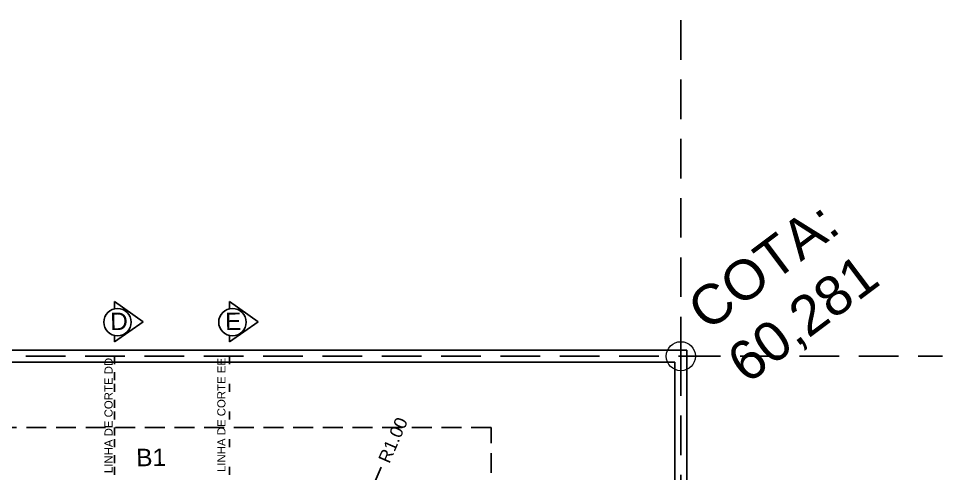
# Model space of a CAD drawing. Header units: millimetres. Extents: x 2182 to 2335, y 1488 to 1614.
# Drawn here: x 2226.62 to 2238.3, y 1590.1 to 1595.85 of the extents above; entities that cross this region are included whole.
import ezdxf

# ---------------------------------------------------------------- set-up
doc = ezdxf.new("R2010")
doc.units = ezdxf.units.MM
for name, pattern in [('DASHED', [0.75, 0.5, -0.25]), ('DOT', [0.25, 0, -0.25]), ('HIDDEN', [0.375, 0.25, -0.125])]:
    doc.linetypes.add(name, pattern=pattern)
doc.layers.add('contraventamentos', color=7, linetype='Continuous')
doc.layers.add('default', color=7, linetype='Continuous')
doc.styles.add('Anotativo', font='arial.ttf')
doc.styles.add('Arial', font='arial.ttf')
doc.styles.add('Arial1', font='arial.ttf')
doc.styles.get("Standard").update_dxf_attribs({"font": 'arial.ttf'})
doc.dimstyles.new('1.100', dxfattribs={"dimtxt": 0.16, "dimasz": 0.18, "dimexe": 0.18, "dimexo": 0.0625, "dimgap": 0.09, "dimtad": 0, "dimzin": 0, "dimdsep": 46, "dimtxsty": 'Anotativo', "dimblk": 'ARCHTICK', "dimcen": 0.09, "dimclrd": 1, "dimclre": 7, "dimadec": 0, "dimazin": 0, "dimtfac": 1, "dimtix": 1, "dimtofl": 0, "dimtmove": 0, "dimatfit": 3, "dimfxl": 1, "dimtolj": 1, "dimtzin": 0, "dimarcsym": 0})

# ---------------------------------------------------------------- blocks, each defined once
blk = doc.blocks.new('_ArchTick')
at = {"layer": 'contraventamentos'}
blk.add_line((-0.5, -0.5), (0.5, 0.5), dxfattribs=at)
blk = doc.blocks.new('*D632')
at = {"color": 1, "linetype": 'Continuous', "lineweight": -2, "transparency": 16777216}
blk.add_line((2231.209, 1590.178), (2231.066, 1589.847), dxfattribs=at)
at = {"color": 7, "linetype": 'Continuous', "lineweight": -2, "transparency": 16777216}
for p, q in [((2230.668, 1588.84), (2230.668, 1589.02)), ((2230.578, 1588.93), (2230.758, 1588.93))]:
    blk.add_line(p, q, dxfattribs=at)
at = {"layer": 'Defpoints', "color": 0, "linetype": 'Continuous', "transparency": 16777216}
for p in [(2231.066, 1589.847), (2230.668, 1588.93)]:
    blk.add_point(p, dxfattribs=at)
at = {"color": 1, "linetype": 'Continuous', "lineweight": -2, "transparency": 16777216, "xscale": 0.18, "yscale": 0.18, "zscale": 0.18, "rotation": 246.5273708987421}
blk.add_blockref('_ArchTick', (2231.066, 1589.847), dxfattribs=at)
at = {"color": 0, "linetype": 'Continuous', "transparency": 16777216, "insert": (2231.358, 1590.521), "char_height": 0.16, "attachment_point": 5, "rotation": 66.5274, "style": 'Anotativo'}
blk.add_mtext('\\A1;R1.00', dxfattribs=at)

msp = doc.modelspace()

# ---------------------------------------------------------------- linework, layer by layer
at = {"color": 2, "linetype": 'DOT'}
for p, q in [((2227.838, 1579.232), (2227.838, 1591.766)), ((2229.291, 1579.232), (2229.291, 1591.766)), ((2227.838, 1580.779), (2227.838, 1591.582))]:
    msp.add_line(p, q, dxfattribs=at)
at = {"color": 7, "linetype": 'Continuous'}
for p, q in [((2220.042, 1591.657), (2235.072, 1591.657)), ((2235.072, 1591.657), (2235.072, 1579.157)), ((2220.042, 1591.507), (2234.922, 1591.507)), ((2234.922, 1591.507), (2234.922, 1579.307))]:
    msp.add_line(p, q, dxfattribs=at)
at = {"color": 3, "linetype": 'DASHED'}
for p, q in [((2219.967, 1591.582), (2234.997, 1591.582)), ((2234.997, 1591.582), (2234.997, 1579.082))]:
    msp.add_line(p, q, dxfattribs=at)
at = {"color": 1, "linetype": 'HIDDEN'}
for p, q in [((2232.597, 1590.682), (2215.197, 1590.682)), ((2232.597, 1582.232), (2232.597, 1590.682))]:
    msp.add_line(p, q, dxfattribs=at)
at = {"color": 251, "linetype": 'DASHED', "flags": 128}
for points in [[(2234.997, 1591.582), (2234.997, 1595.854)], [(2234.997, 1591.582), (2238.305, 1591.582)]]:
    msp.add_lwpolyline(points, dxfattribs=at)
at = {"lineweight": 5}
msp.add_circle((2234.997, 1591.582), 0.184, dxfattribs=at)
at = {"layer": 'default'}
for p, q in [((2227.838, 1592.276), (2227.838, 1592.184)), ((2227.838, 1592.276), (2228.198, 1592.019)), ((2229.291, 1592.276), (2229.291, 1592.184)), ((2229.291, 1592.276), (2229.651, 1592.019)), ((2228.198, 1592.019), (2227.838, 1591.766)), ((2229.651, 1592.019), (2229.291, 1591.766)), ((2227.838, 1591.845), (2227.838, 1591.766)), ((2229.291, 1591.845), (2229.291, 1591.766))]:
    msp.add_line(p, q, dxfattribs=at)
at = {"layer": 'default', "color": 5}
for centre in [(2227.874, 1592.014), (2229.327, 1592.014)]:
    msp.add_circle(centre, 0.173, dxfattribs=at)

# ---------------------------------------------------------------- texts
at = {"lineweight": 5, "insert": (2235.032, 1592.286), "char_height": 0.5, "width": 2.12722, "attachment_point": 1, "rotation": 36.9042}
msp.add_mtext('COTA:\\P\\pt1.5;60,281', dxfattribs=at)
at = {"layer": 'default', "color": 5, "style": 'Arial'}
for s, p in [('D', (2227.783, 1591.912)), ('E', (2229.236, 1591.912)), ('B1', (2228.112, 1590.19))]:
    msp.add_text(s, height=0.221, rotation=0.6706, dxfattribs=at).set_placement(p)
at = {"layer": 'default', "color": 2, "style": 'Arial1'}
for s, p in [('LINHA DE CORTE DD', (2227.813, 1590.104)), ('LINHA DE CORTE EE', (2229.239, 1590.118))]:
    msp.add_text(s, height=0.1032, rotation=90, dxfattribs=at).set_placement(p)

# ---------------------------------------------------------------- dimensions: what is measured, and where the dimension line sits
at = {"color": 2, "linetype": 'Continuous'}
dim = msp.add_radius_dim(center=(2230.668, 1588.93), mpoint=(2231.066, 1589.847), dimstyle='1.100', dxfattribs=at)
dim.commit()
dim.dimension.update_dxf_attribs({"geometry": '*D632', "text_midpoint": (2231.358, 1590.521)})

doc.saveas('drawing.dxf')
